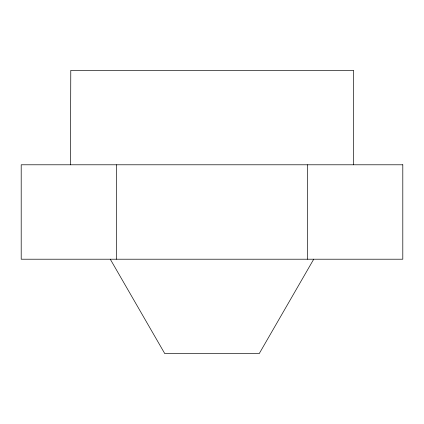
<?xml version="1.0" encoding="UTF-8"?>
<svg xmlns="http://www.w3.org/2000/svg" width="424" height="424" viewBox="0 0 424 424"><rect width="100%" height="100%" fill="white"/><g stroke="black" fill="none" stroke-linecap="round" stroke-linejoin="round"><path stroke-width="0.64" d="M353.526 164.788L353.632 70.368L70.782 70.368L70.469 164.788M313.723 259.212L259.212 353.632L164.788 353.632L110.277 259.212M307.4 164.788L307.4 259.212M116.6 164.788L116.6 259.212M402.8 164.788L21.2 164.788L21.2 259.212L402.8 259.212L402.8 164.788"/></g></svg>
